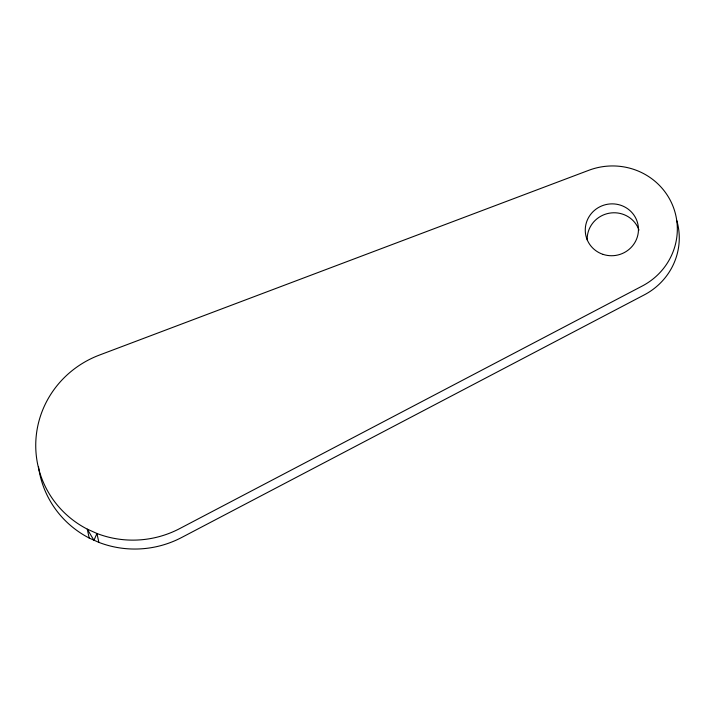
<?xml version="1.0" encoding="UTF-8"?>
<svg xmlns="http://www.w3.org/2000/svg" width="715" height="715" viewBox="0 0 715 715"><rect width="100%" height="100%" fill="white"/><g stroke="black" fill="none" stroke-linecap="round" stroke-linejoin="round"><path stroke-width="1.07" d="M676.828 220.703A65.557 63.778 -12.3 0 1 644.295 294.866L181.646 537.501A98.339 95.658 -12.3 0 1 98.867 542.381L89.196 538.038A98.339 95.658 -12.3 0 1 38.485 466.564M98.867 542.381L96.927 533.47L87.257 529.127A98.339 95.658 -12.3 0 1 35.965 438.93A98.339 95.658 -12.3 0 1 99.412 355.078L588.829 170.286A65.557 63.778 -12.3 0 1 671.591 202.98A65.557 63.778 -12.3 0 1 642.356 285.964L179.706 528.591A98.339 95.658 -12.3 0 1 96.927 533.47L93.969 540.334L87.257 529.127L89.196 538.038M587.212 239.927A26.634 25.91 -12.3 0 1 608.992 213.249A26.634 25.91 -12.3 0 1 638.987 230.078M603.147 254.406A26.634 25.91 -12.3 0 0 637.977 224.608A26.634 25.91 -12.3 0 0 594.442 210.389A26.634 25.91 -12.3 0 0 603.147 254.406"/></g></svg>
